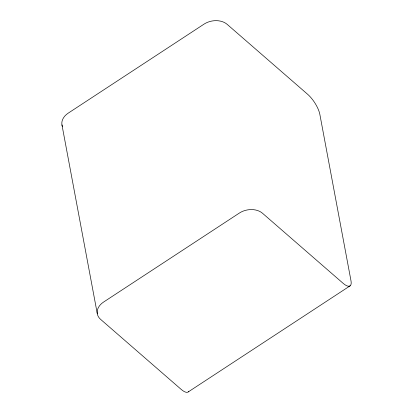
<?xml version="1.0" encoding="UTF-8"?>
<svg xmlns="http://www.w3.org/2000/svg" width="413" height="413" viewBox="0 0 413 413"><rect width="100%" height="100%" fill="white"/><g stroke="black" fill="none" stroke-linecap="round" stroke-linejoin="round"><path stroke-width="0.62" d="M188.287 391.891L350.188 285.781M61.96 124.922L97.313 313.839M188.787 391.302A16.618 5.705 56.8 0 1 181.126 389.345L100.596 319.357A16.618 12.054 -10.6 0 1 103.591 302.053L239.375 213.056A16.618 12.054 -10.6 0 1 262.498 213.247L343.022 283.235A16.618 5.705 56.8 0 0 350.983 280.742L319.838 114.313A16.618 5.705 56.8 0 0 307.67 94.319L227.14 24.331A16.618 12.054 -10.6 0 0 204.017 24.14L68.233 113.136A16.618 12.054 -10.6 0 0 62.384 126.44"/></g></svg>
